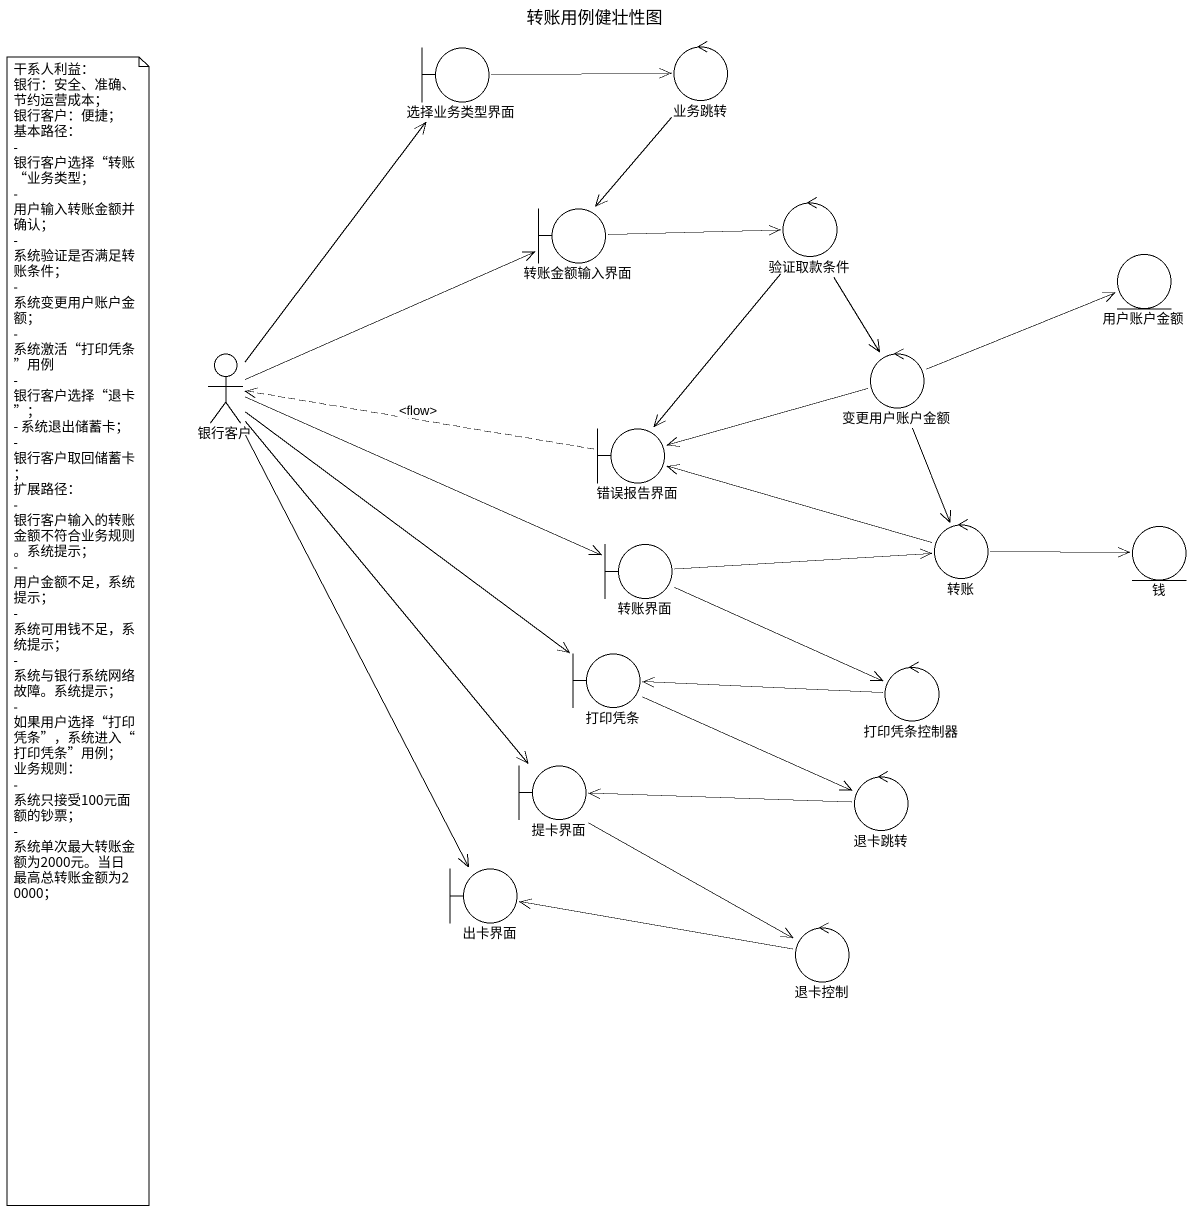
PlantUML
@startuml
title 转账用例健壮性图
boundary 选择业务类型界面
control 业务跳转
boundary 转账金额输入界面
control 验证取款条件
entity 用户账户金额
actor 银行客户
control 变更用户账户金额
boundary 错误报告界面
boundary 转账界面
control 转账
entity 钱
boundary 打印凭条
control 打印凭条控制器
boundary 提卡界面
control 退卡跳转
boundary 出卡界面
control 退卡控制
选择业务类型界面 -right-> 业务跳转
业务跳转 --> 转账金额输入界面
转账金额输入界面 -right-> 验证取款条件
验证取款条件 --> 变更用户账户金额
验证取款条件 --> 错误报告界面
银行客户 -up-> 选择业务类型界面
银行客户 -right-> 转账金额输入界面
银行客户 -right-> 转账界面
银行客户 --> 打印凭条
银行客户 --> 提卡界面
银行客户 --> 出卡界面
变更用户账户金额 -right-> 用户账户金额
变更用户账户金额 -left-> 错误报告界面
变更用户账户金额 --> 转账
错误报告界面 .left.> 银行客户 : <flow>
转账界面 -right-> 转账
转账界面 -right-> 打印凭条控制器
转账 -left-> 错误报告界面
转账 -right-> 钱
打印凭条 -right-> 退卡跳转
打印凭条控制器 -left-> 打印凭条
提卡界面 --> 退卡控制
退卡跳转 -left-> 提卡界面
退卡控制 -left-> 出卡界面
note as N1
  干系人利益：
  银行：安全、准确、节约运营成本；
  银行客户：便捷；
  基本路径：
  - 银行客户选择“转账“业务类型；
  - 用户输入转账金额并确认；
  - 系统验证是否满足转账条件；
  - 系统变更用户账户金额；
  - 系统激活“打印凭条”用例
  - 银行客户选择“退卡”；
  - 系统退出储蓄卡；
  - 银行客户取回储蓄卡；
  扩展路径：
  - 银行客户输入的转账金额不符合业务规则。系统提示；
  - 用户金额不足，系统提示；
  - 系统可用钱不足，系统提示；
  - 系统与银行系统网络故障。系统提示；
  - 如果用户选择“打印凭条”，系统进入“打印凭条”用例；
  业务规则：
  - 系统只接受100元面额的钞票；
  - 系统单次最大转账金额为2000元。当日最高总转账金额为20000；
end note
@enduml
